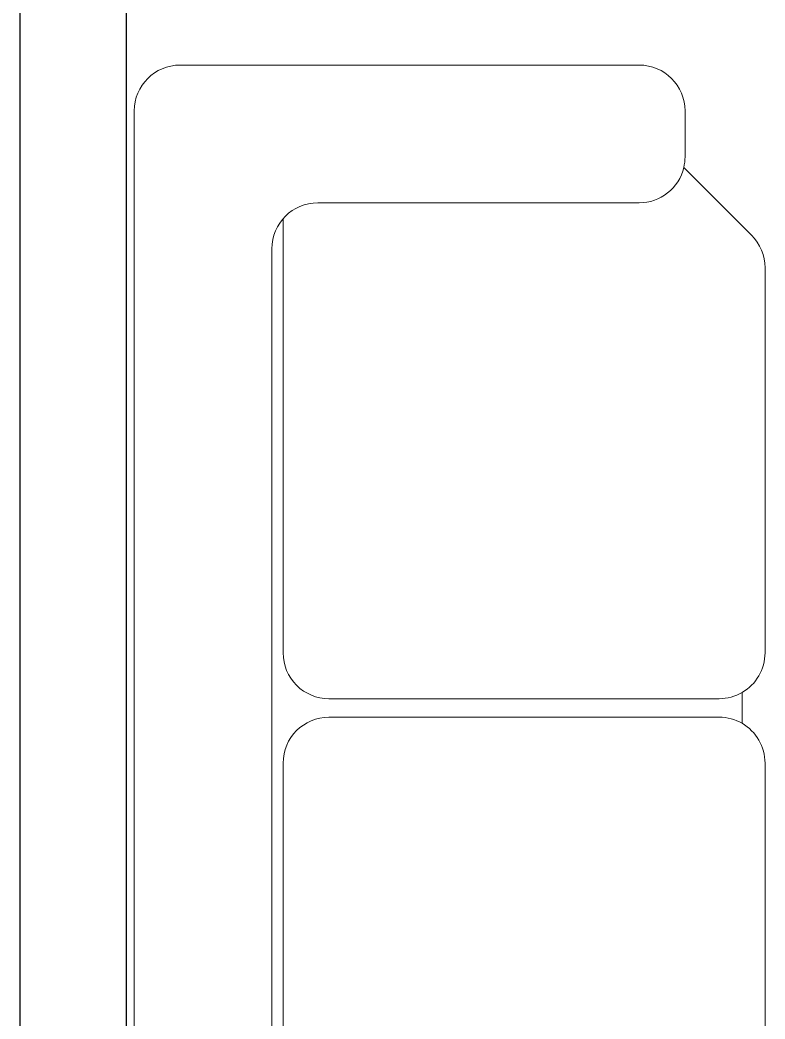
# Model space of a CAD drawing. Header units: centimetres. Extents: x -15692 to -14942, y 4339 to 5301.
# Drawn here: x -15691.9 to -15600.7, y 4581.1 to 4703.4 of the extents above; entities that cross this region are included whole.
import ezdxf

# ---------------------------------------------------------------- set-up
doc = ezdxf.new("R2010")
doc.units = ezdxf.units.CM
doc.layers.add('Objetos', color=34, linetype='Continuous', lineweight=13)
doc.layers.add('Paredes', color=154, linetype='Continuous', lineweight=25)

# ---------------------------------------------------------------- blocks, each defined once
blk = doc.blocks.new('sofá_sala_5lugares')
at = {"layer": 'Objetos'}
for p, q in [((-0.8462, 0.7728), (-0.3746, 0.7728)), ((-0.2396, 0.7728), (0.2833, 0.7728)), ((-0.969, 0.6733), (-0.8859, 0.7564)), ((-0.2883, 0.7447), (-0.3259, 0.7447)), ((-0.3184, 0.2386), (-0.3184, 0.7166)), ((-0.2959, 0.2386), (-0.2959, 0.7166)), ((-1.0382, 0.6748), (-0.9819, 0.6748)), ((-1.0944, 0.0562), (-1.0944, 0.6186)), ((-0.9257, 0.6186), (-0.9257, 0.2249)), ((-0.3746, 0.1824), (-0.9062, 0.1824)), ((0.2833, 0.1824), (-0.2396, 0.1824)), ((0.3396, 0.1687), (-0.8695, 0.1687)), ((-1.0382, 0), (1.0382, 0))]:
    blk.add_line(p, q, dxfattribs=at)
for centre, start, end in [((-0.8462, 0.7166), 90, 135), ((-0.3746, 0.7166), 30, 90), ((-0.2396, 0.7166), 90, 150), ((-0.3746, 0.7166), 0, 30), ((-0.2396, 0.7166), 150, 180), ((-1.0382, 0.6186), 90, 180), ((-0.9819, 0.6186), 76.6992, 90), ((-0.9819, 0.6186), 0, 76.6992), ((-0.3746, 0.2386), 270, 0), ((-0.2396, 0.2386), 180, 270), ((-0.8695, 0.2249), 180, 270), ((-1.0382, 0.0562), 180, 270)]:
    blk.add_arc(centre, 0.0562, start, end, dxfattribs=at)

msp = doc.modelspace()

# ---------------------------------------------------------------- linework, layer by layer
at = {"layer": 'Paredes'}
for p, q in [((-15691.94, 4765.41), (-15691.94, 4459.41)), ((-15678.94, 4765.41), (-15678.94, 4472.41))]:
    msp.add_line(p, q, dxfattribs=at)

# ---------------------------------------------------------------- block references
at = {"xscale": 100, "yscale": 100, "zscale": 100, "rotation": 270}
msp.add_blockref('sofá_sala_5lugares', (-15677.94, 4588.48), dxfattribs=at)

doc.saveas('drawing.dxf')
